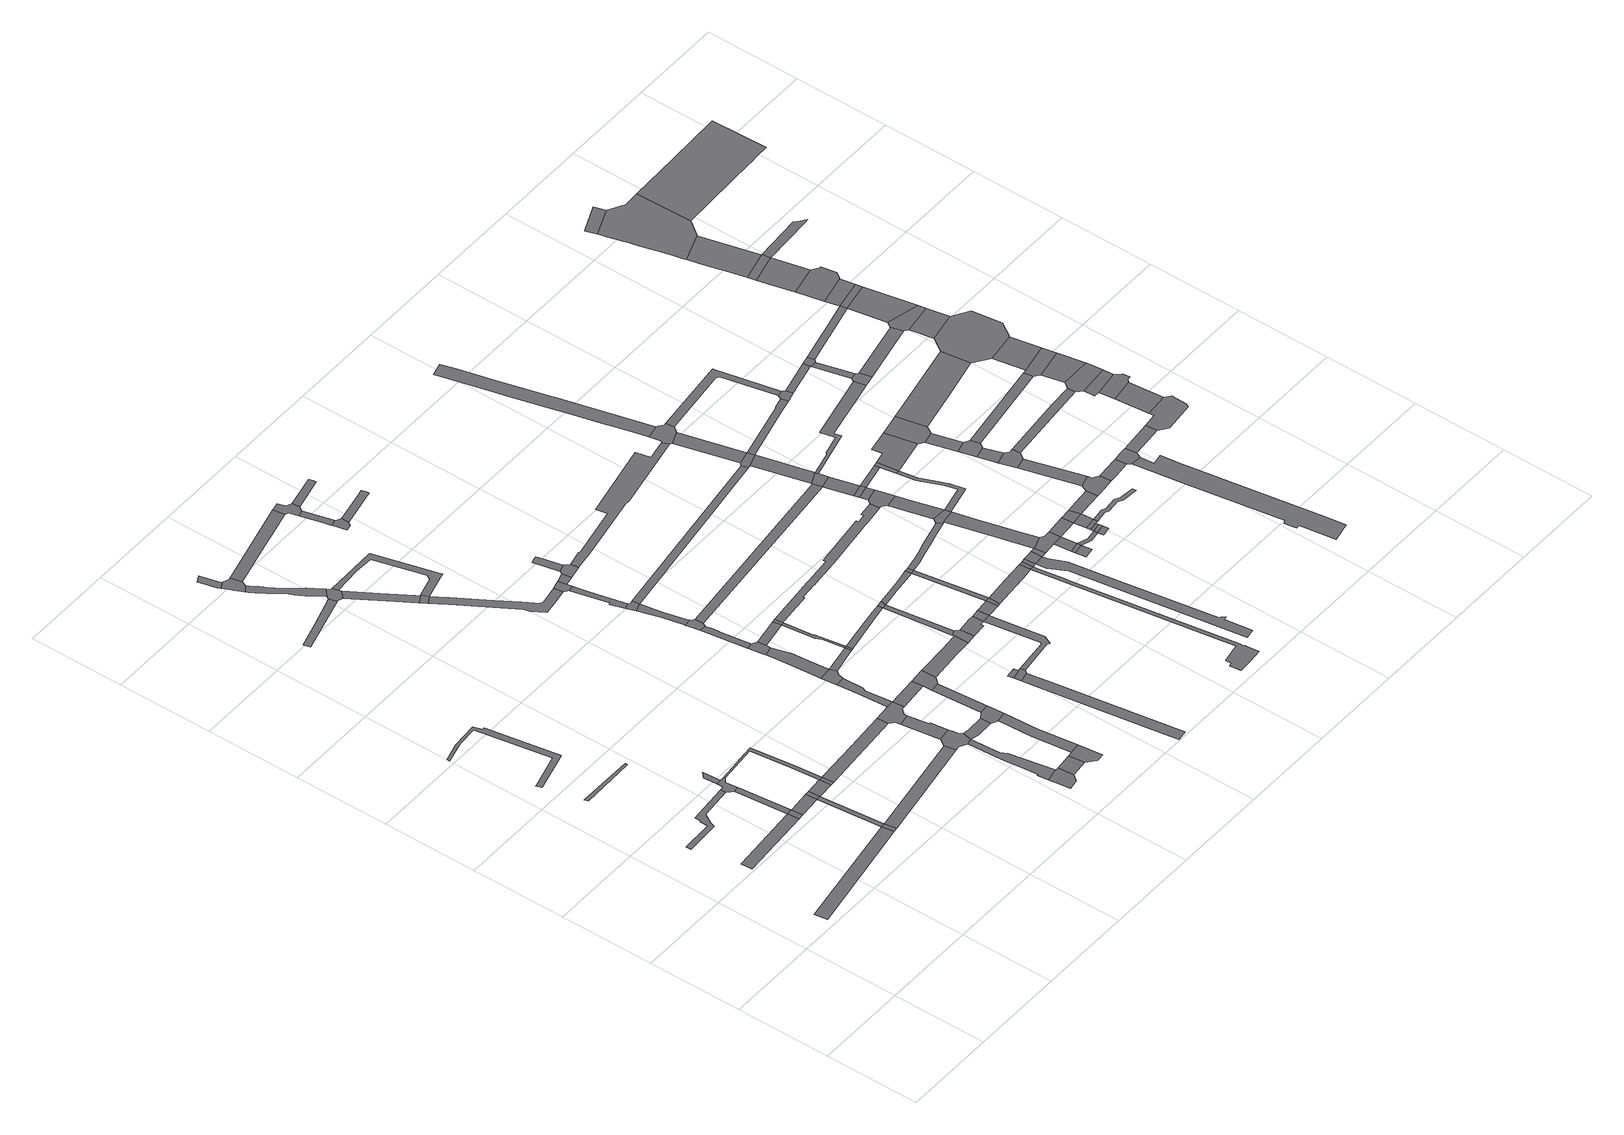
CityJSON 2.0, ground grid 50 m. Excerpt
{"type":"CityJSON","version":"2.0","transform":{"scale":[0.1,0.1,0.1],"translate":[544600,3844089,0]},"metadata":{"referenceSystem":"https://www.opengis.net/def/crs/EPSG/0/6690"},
"CityObjects":{
"road1":{"type":"Road","attributes":{"RoadStructureAttribute.sectionType":"1"},"geometry":[{"type":"MultiSurface","lod":"1","boundaries":[[[0,1,2,3]]]}]},
"road2":{"type":"Road","attributes":{"RoadStructureAttribute.sectionType":"1"},"geometry":[{"type":"MultiSurface","lod":"1","boundaries":[[[4,5,6,7,8,9]]]}]},
"road3":{"type":"Road","attributes":{"RoadStructureAttribute.sectionType":"1"},"geometry":[{"type":"MultiSurface","lod":"1","boundaries":[[[10,11,12,13,14,15,16,17,18,19,20,21,22,23]]]}]},
"road4":{"type":"Road","attributes":{"RoadStructureAttribute.sectionType":"1"},"geometry":[{"type":"MultiSurface","lod":"1","boundaries":[[[24,25,26,27,28,29,30,31,32,33,34,35,36,37,38]]]}]},
"road5":{"type":"Road","attributes":{"RoadStructureAttribute.sectionType":"1"},"geometry":[{"type":"MultiSurface","lod":"1","boundaries":[[[39,40,41,42,43,44]]]}]},
"road6":{"type":"Road","geometry":[{"type":"MultiSurface","lod":"1","boundaries":[[[45,4,9,46]]]}]},
"road7":{"type":"Road","attributes":{"RoadStructureAttribute.sectionType":"1"},"geometry":[{"type":"MultiSurface","lod":"1","boundaries":[[[47,48,4,45]]]}]},
"road8":{"type":"Road","geometry":[{"type":"MultiSurface","lod":"1","boundaries":[[[49,50,51,52,10,23,53,54,48,47,55,56]]]}]},
"road9":{"type":"Road","geometry":[{"type":"MultiSurface","lod":"1","boundaries":[[[57,0,3,58]]]}]},
"road10":{"type":"Road","attributes":{"RoadStructureAttribute.sectionType":"1"},"geometry":[{"type":"MultiSurface","lod":"1","boundaries":[[[59,60,45,46,61,62]]]}]},
"road11":{"type":"Road","geometry":[{"type":"MultiSurface","lod":"1","boundaries":[[[63,64,65,51,50]]]}]},
"road12":{"type":"Road","attributes":{"RoadStructureAttribute.sectionType":"1"},"geometry":[{"type":"MultiSurface","lod":"1","boundaries":[[[66,62,0,57]]]}]},
"road13":{"type":"Road","geometry":[{"type":"MultiSurface","lod":"1","boundaries":[[[67,59,62,66]]]}]},
"road14":{"type":"Road","attributes":{"RoadStructureAttribute.sectionType":"1"},"geometry":[{"type":"MultiSurface","lod":"1","boundaries":[[[68,69,70,49,56,71,72,73,74]]]}]},
"road15":{"type":"Road","attributes":{"RoadStructureAttribute.sectionType":"1"},"geometry":[{"type":"MultiSurface","lod":"1","boundaries":[[[73,75,76,67,66,77,78,79]]]}]},
"road16":{"type":"Road","geometry":[{"type":"MultiSurface","lod":"1","boundaries":[[[74,73,79,80]]]}]},
"road17":{"type":"Road","attributes":{"RoadStructureAttribute.sectionType":"1"},"geometry":[{"type":"MultiSurface","lod":"1","boundaries":[[[81,82,57,58,83]]]}]},
"road18":{"type":"Road","attributes":{"RoadStructureAttribute.sectionType":"1"},"geometry":[{"type":"MultiSurface","lod":"1","boundaries":[[[84,85,86,87,88]]]}]},
"road19":{"type":"Road","attributes":{"RoadStructureAttribute.sectionType":"1"},"geometry":[{"type":"MultiSurface","lod":"1","boundaries":[[[89,90,91,92,74,80,93]]]}]},
"road20":{"type":"Road","attributes":{"RoadStructureAttribute.sectionType":"1"},"geometry":[{"type":"MultiSurface","lod":"1","boundaries":[[[94,95,96,97,98,99]]]}]},
"road21":{"type":"Road","geometry":[{"type":"MultiSurface","lod":"1","boundaries":[[[100,101,99,98,102,103,104,105,106,107]]]}]},
"road22":{"type":"Road","attributes":{"RoadStructureAttribute.sectionType":"1"},"geometry":[{"type":"MultiSurface","lod":"1","boundaries":[[[108,109,110,111,112,113,114,115,116,105,104,117,118,119,120,121,122,123,124,125,126,127,128,129,130,131,132]]]}]},
"road23":{"type":"Road","geometry":[{"type":"MultiSurface","lod":"1","boundaries":[[[133,132,131,84,88,134,135,136,137,138,139]]]}]},
"road24":{"type":"Road","geometry":[{"type":"MultiSurface","lod":"1","boundaries":[[[140,141,142,143,144,145,146,147,148]]]}]},
"road25":{"type":"Road","attributes":{"RoadStructureAttribute.sectionType":"1"},"geometry":[{"type":"MultiSurface","lod":"1","boundaries":[[[149,150,136,135,151,152,153]]]}]},
"road26":{"type":"Road","attributes":{"RoadStructureAttribute.sectionType":"1"},"geometry":[{"type":"MultiSurface","lod":"1","boundaries":[[[154,155,156,157,158,159,160,161,162,142,141]]]}]},
"road27":{"type":"Road","geometry":[{"type":"MultiSurface","lod":"1","boundaries":[[[163,164,165,166,81,83,167,157,156,168]]]}]},
"road28":{"type":"Road","geometry":[{"type":"MultiSurface","lod":"1","boundaries":[[[169,153,152,170,171]]]}]},
"road29":{"type":"Road","attributes":{"RoadStructureAttribute.sectionType":"1"},"geometry":[{"type":"MultiSurface","lod":"1","boundaries":[[[172,173,174,175,166,165]]]}]},
"road30":{"type":"Road","attributes":{"RoadStructureAttribute.sectionType":"1"},"geometry":[{"type":"MultiSurface","lod":"1","boundaries":[[[176,148,147,177]]]}]},
"road31":{"type":"Road","geometry":[{"type":"MultiSurface","lod":"1","boundaries":[[[178,179,180,181,182,89,93,183,175,174,184,185,186]]]}]},
"road32":{"type":"Road","attributes":{"RoadStructureAttribute.sectionType":"1"},"geometry":[{"type":"MultiSurface","lod":"1","boundaries":[[[187,188,189,190,191,139,138,192,193,194,195,196,197,169,171]]]}]},
"road33":{"type":"Road","attributes":{"RoadStructureAttribute.sectionType":"1"},"geometry":[{"type":"MultiSurface","lod":"1","boundaries":[[[198,107,106,199,200,201]]]}]},
"road34":{"type":"Road","attributes":{"RoadStructureAttribute.sectionType":"1"},"geometry":[{"type":"MultiSurface","lod":"1","boundaries":[[[202,168,156,203,204,205]]]}]},
"road35":{"type":"Road","geometry":[{"type":"MultiSurface","lod":"1","boundaries":[[[206,207,176,177,208,209]]]}]},
"road36":{"type":"Road","attributes":{"RoadStructureAttribute.sectionType":"1"},"geometry":[{"type":"MultiSurface","lod":"1","boundaries":[[[210,211,212,213,214,215,171,170,216,217,218,219,220,221,222,223]]]}]},
"road37":{"type":"Road","attributes":{"RoadStructureAttribute.sectionType":"1"},"geometry":[{"type":"MultiSurface","lod":"1","boundaries":[[[224,225,226,227,228,179,178]]]}]},
"road38":{"type":"Road","attributes":{"RoadStructureAttribute.sectionType":"1"},"geometry":[{"type":"MultiSurface","lod":"1","boundaries":[[[229,230,231,232,233,207,206]]]}]},
"road39":{"type":"Road","geometry":[{"type":"MultiSurface","lod":"1","boundaries":[[[234,235,227,226,236,237]]]}]},
"road40":{"type":"Road","attributes":{"RoadStructureAttribute.sectionType":"1"},"geometry":[{"type":"MultiSurface","lod":"1","boundaries":[[[238,178,186,239]]]}]},
"road41":{"type":"Road","geometry":[{"type":"MultiSurface","lod":"1","boundaries":[[[240,241,205,204,231,230]]]}]},
"road42":{"type":"Road","attributes":{"RoadStructureAttribute.sectionType":"1"},"geometry":[{"type":"MultiSurface","lod":"1","boundaries":[[[242,243,244,245,246,247,248,235,234]]]}]},
"road43":{"type":"Road","geometry":[{"type":"MultiSurface","lod":"1","boundaries":[[[249,250,251,252,246,245,253,254]]]}]},
"road44":{"type":"Road","attributes":{"RoadStructureAttribute.sectionType":"1"},"geometry":[{"type":"MultiSurface","lod":"1","boundaries":[[[255,256,257,250,249,258,259,260,261]]]}]},
"road45":{"type":"Road","geometry":[{"type":"MultiSurface","lod":"1","boundaries":[[[262,263,241,240]]]}]},
"road46":{"type":"Road","geometry":[{"type":"MultiSurface","lod":"1","boundaries":[[[264,265,266,267,268,269,255,261,270,271,272]]]}]},
"road47":{"type":"Road","attributes":{"RoadStructureAttribute.sectionType":"1"},"geometry":[{"type":"MultiSurface","lod":"1","boundaries":[[[273,274,275,276,277,278,279,280,281,282,265,264]]]}]},
"road48":{"type":"Road","geometry":[{"type":"MultiSurface","lod":"1","boundaries":[[[283,284,285,280,279,286]]]}]},
"road49":{"type":"Road","attributes":{"RoadStructureAttribute.sectionType":"1"},"geometry":[{"type":"MultiSurface","lod":"1","boundaries":[[[287,288,289,290,291,292,293,285,284]]]}]},
"road50":{"type":"Road","attributes":{"RoadStructureAttribute.sectionType":"1"},"geometry":[{"type":"MultiSurface","lod":"1","boundaries":[[[294,295,234,237,296,297]]]}]},
"road51":{"type":"Road","geometry":[{"type":"MultiSurface","lod":"1","boundaries":[[[298,299,300,301,223,222,290,289,302]]]}]},
"road52":{"type":"Road","geometry":[{"type":"MultiSurface","lod":"1","boundaries":[[[303,238,239,263,262,304]]]}]},
"road53":{"type":"Road","geometry":[{"type":"MultiSurface","lod":"1","boundaries":[[[305,306,307,308,309,310,311,312,313]]]}]},
"road54":{"type":"Road","attributes":{"RoadStructureAttribute.sectionType":"1"},"geometry":[{"type":"MultiSurface","lod":"1","boundaries":[[[314,315,316,317,318,307,306]]]}]},
"road55":{"type":"Road","geometry":[{"type":"MultiSurface","lod":"1","boundaries":[[[319,320,321,322,323,198,201,324,325,316,315,326,327,328]]]}]},
"road56":{"type":"Road","attributes":{"RoadStructureAttribute.sectionType":"1"},"geometry":[{"type":"MultiSurface","lod":"1","boundaries":[[[329,254,253,330]]]}]},
"road57":{"type":"Road","attributes":{"RoadStructureAttribute.sectionType":"1"},"geometry":[{"type":"MultiSurface","lod":"1","boundaries":[[[331,298,302,332]]]}]},
"road58":{"type":"Road","geometry":[{"type":"MultiSurface","lod":"1","boundaries":[[[333,294,297,334]]]}]},
"road59":{"type":"Road","attributes":{"RoadStructureAttribute.sectionType":"1"},"geometry":[{"type":"MultiSurface","lod":"1","boundaries":[[[330,335,336,294,333,337,338,339]]]}]},
"road60":{"type":"Road","geometry":[{"type":"MultiSurface","lod":"1","boundaries":[[[340,341,342,343,331,332,344,345]]]}]},
"road61":{"type":"Road","geometry":[{"type":"MultiSurface","lod":"1","boundaries":[[[346,347,348,349,350,341,340]]]}]},
"road62":{"type":"Road","geometry":[{"type":"MultiSurface","lod":"1","boundaries":[[[351,329,330,339,352]]]}]},
"road63":{"type":"Road","attributes":{"RoadStructureAttribute.sectionType":"1"},"geometry":[{"type":"MultiSurface","lod":"1","boundaries":[[[353,354,355,356,357,358,359,360]]]}]},
"road64":{"type":"Road","geometry":[{"type":"MultiSurface","lod":"1","boundaries":[[[361,362,363,364,328,327]]]}]},
"road65":{"type":"Road","attributes":{"RoadStructureAttribute.sectionType":"1"},"geometry":[{"type":"MultiSurface","lod":"1","boundaries":[[[365,366,367,368,369,370,313,312]]]}]},
"road66":{"type":"Road","attributes":{"RoadStructureAttribute.sectionType":"1"},"geometry":[{"type":"MultiSurface","lod":"1","boundaries":[[[371,372,373,374,375,303,304,376,377]]]}]},
"road67":{"type":"Road","geometry":[{"type":"MultiSurface","lod":"1","boundaries":[[[378,379,380,381]]]}]},
"road68":{"type":"Road","geometry":[{"type":"MultiSurface","lod":"1","boundaries":[[[382,381,380,356,355,383]]]}]},
"road69":{"type":"Road","attributes":{"RoadStructureAttribute.sectionType":"1"},"geometry":[{"type":"MultiSurface","lod":"1","boundaries":[[[384,385,386,387,333,334,388,389,390,391,392,393,394]]]}]},
"road70":{"type":"Road","geometry":[{"type":"MultiSurface","lod":"1","boundaries":[[[395,396,397,371,377,398,399]]]}]},
"road71":{"type":"Road","attributes":{"RoadStructureAttribute.sectionType":"1"},"geometry":[{"type":"MultiSurface","lod":"1","boundaries":[[[400,394,397,396]]]}]},
"road72":{"type":"Road","attributes":{"RoadStructureAttribute.sectionType":"1"},"geometry":[{"type":"MultiSurface","lod":"1","boundaries":[[[401,402,403,404,405,406,407,408,409,382,383]]]}]},
"road73":{"type":"Road","geometry":[{"type":"MultiSurface","lod":"1","boundaries":[[[410,384,394,400]]]}]},
"road74":{"type":"Road","attributes":{"RoadStructureAttribute.sectionType":"1"},"geometry":[{"type":"MultiSurface","lod":"1","boundaries":[[[411,412,399,398,413,414,406]]]}]},
"road75":{"type":"Road","geometry":[{"type":"MultiSurface","lod":"1","boundaries":[[[415,411,406,405]]]}]},
"road76":{"type":"Road","attributes":{"RoadStructureAttribute.sectionType":"1"},"geometry":[{"type":"MultiSurface","lod":"1","boundaries":[[[416,272,271,417]]]}]},
"road77":{"type":"Road","attributes":{"RoadStructureAttribute.sectionType":"1"},"geometry":[{"type":"MultiSurface","lod":"1","boundaries":[[[418,286,279,419]]]}]},
"road78":{"type":"Road","attributes":{"RoadStructureAttribute.sectionType":"1"},"geometry":[{"type":"MultiSurface","lod":"1","boundaries":[[[420,421,422,410,400,423,424,425]]]}]},
"road79":{"type":"Road","attributes":{"RoadStructureAttribute.sectionType":"1"},"geometry":[{"type":"MultiSurface","lod":"1","boundaries":[[[426,427,428,415,405,429]]]}]},
"road80":{"type":"Road","attributes":{"RoadStructureAttribute.sectionType":"1"},"geometry":[{"type":"MultiSurface","lod":"1","boundaries":[[[430,431,432,433,434,435,436,437,438,439,440,441,442,351,352,443,444,445,446,447,448,449,450,451,452,453,454,455,456]]]}]},
"road81":{"type":"Road","geometry":[{"type":"MultiSurface","lod":"1","boundaries":[[[457,426,429,458]]]}]},
"road82":{"type":"Road","attributes":{"RoadStructureAttribute.sectionType":"1"},"geometry":[{"type":"MultiSurface","lod":"1","boundaries":[[[459,460,461,462,463,464,465,345,344,466,467,468,469,470,471]]]}]},
"road83":{"type":"Road","attributes":{"RoadStructureAttribute.sectionType":"1"},"geometry":[{"type":"MultiSurface","lod":"1","boundaries":[[[472,425,426,457]]]}]},
"road84":{"type":"Road","geometry":[{"type":"MultiSurface","lod":"1","boundaries":[[[473,420,425,472]]]}]},
"road85":{"type":"Road","attributes":{"RoadStructureAttribute.sectionType":"1"},"geometry":[{"type":"MultiSurface","lod":"1","boundaries":[[[474,475,476,457,458,477,478,479]]]}]},
"road86":{"type":"Road","geometry":[{"type":"MultiSurface","lod":"1","boundaries":[[[480,481,482,483,484,485,486,487,488,489,490,491,479,492,493,494,495,496,497,498,499,500,501]]]}]},
"road87":{"type":"Road","attributes":{"RoadStructureAttribute.sectionType":"1"},"geometry":[{"type":"MultiSurface","lod":"1","boundaries":[[[502,503,504,505,506,507,508,473,472,509,510,511,512,513,514,515,516]]]}]},
"road88":{"type":"Road","attributes":{"RoadStructureAttribute.sectionType":"1"},"geometry":[{"type":"MultiSurface","lod":"1","boundaries":[[[517,518,519,520,521,522,523,524,525,526,527,528,529,530]]]}]},
"road89":{"type":"Road","geometry":[{"type":"MultiSurface","lod":"1","boundaries":[[[531,474,479,491]]]}]},
"road90":{"type":"Road","attributes":{"RoadStructureAttribute.sectionType":"1"},"geometry":[{"type":"MultiSurface","lod":"1","boundaries":[[[532,531,491,525]]]}]},
"road91":{"type":"Road","geometry":[{"type":"MultiSurface","lod":"1","boundaries":[[[533,534,532,525,524]]]}]},
"road92":{"type":"Road","attributes":{"RoadStructureAttribute.sectionType":"1"},"geometry":[{"type":"MultiSurface","lod":"1","boundaries":[[[535,533,524,536]]]}]},
"road93":{"type":"Road","attributes":{"RoadStructureAttribute.sectionType":"1"},"geometry":[{"type":"MultiSurface","lod":"1","boundaries":[[[537,538,539,540,541,542,543,535,544]]]}]},
"road94":{"type":"Road","geometry":[{"type":"MultiSurface","lod":"1","boundaries":[[[545,546,547,502,516,548,541,540,549,550]]]}]},
"road95":{"type":"Road","geometry":[{"type":"MultiSurface","lod":"1","boundaries":[[[551,552,553,544,535,536,554,555,556]]]}]},
"road96":{"type":"Road","geometry":[{"type":"MultiSurface","lod":"1","boundaries":[[[557,558,559,560,430,456,561,562,563]]]}]},
"road97":{"type":"Road","geometry":[{"type":"MultiSurface","lod":"1","boundaries":[[[564,565,566,567]]]}]},
"road98":{"type":"Road","attributes":{"RoadStructureAttribute.sectionType":"1"},"geometry":[{"type":"MultiSurface","lod":"1","boundaries":[[[568,563,562,569,570,545,550]]]}]},
"road99":{"type":"Road","attributes":{"RoadStructureAttribute.sectionType":"1"},"geometry":[{"type":"MultiSurface","lod":"1","boundaries":[[[571,572,573,559,558]]]}]},
"road100":{"type":"Road","geometry":[{"type":"MultiSurface","lod":"1","boundaries":[[[574,575,567,566]]]}]},
"road101":{"type":"Road","geometry":[{"type":"MultiSurface","lod":"1","boundaries":[[[576,577,573,572]]]}]},
"road102":{"type":"Road","attributes":{"RoadStructureAttribute.sectionType":"1"},"geometry":[{"type":"MultiSurface","lod":"1","boundaries":[[[578,417,577,576]]]}]},
"road103":{"type":"Road","geometry":[{"type":"MultiSurface","lod":"1","boundaries":[[[555,554,575,574]]]}]},
"road104":{"type":"Road","geometry":[{"type":"MultiSurface","lod":"1","boundaries":[[[579,580,416,417,578,581,582,583,584]]]}]},
"road105":{"type":"Road","attributes":{"RoadStructureAttribute.sectionType":"1"},"geometry":[{"type":"MultiSurface","lod":"1","boundaries":[[[585,586,587,588,589,580,579]]]}]},
"road106":{"type":"Road","geometry":[{"type":"MultiSurface","lod":"1","boundaries":[[[590,591,592,593,418,419,594,588,587,595]]]}]},
"road107":{"type":"Road","attributes":{"RoadStructureAttribute.sectionType":"1"},"geometry":[{"type":"MultiSurface","lod":"1","boundaries":[[[596,597,591,590]]]}]},
"road108":{"type":"Road","geometry":[{"type":"MultiSurface","lod":"1","boundaries":[[[598,599,600,601,602,603,471,470,597,596,604,605,606,607]]]}]},
"road109":{"type":"Road","attributes":{"RoadStructureAttribute.sectionType":"1"},"geometry":[{"type":"MultiSurface","lod":"1","boundaries":[[[608,609,610,611,612,613,614,615,616,617,618,619,620,621,622,623,602,601]]]}]},
"road110":{"type":"Road","geometry":[{"type":"MultiSurface","lod":"1","boundaries":[[[624,574,566,625,626,627]]]}]},
"road111":{"type":"Road","attributes":{"RoadStructureAttribute.sectionType":"1"},"geometry":[{"type":"MultiSurface","lod":"1","boundaries":[[[628,629,556,555,630]]]}]},
"road112":{"type":"Road","attributes":{"RoadStructureAttribute.sectionType":"1"},"geometry":[{"type":"MultiSurface","lod":"1","boundaries":[[[631,576,572,632]]]}]},
"road113":{"type":"Road","attributes":{"RoadStructureAttribute.sectionType":"1"},"geometry":[{"type":"MultiSurface","lod":"1","boundaries":[[[633,634,635,636,637,638,639,640,641,642,643,644,645,646,550,549]]]}]},
"road114":{"type":"Road","geometry":[{"type":"MultiSurface","lod":"1","boundaries":[[[647,648,649,626]]]}]},
"road115":{"type":"Road","geometry":[{"type":"MultiSurface","lod":"1","boundaries":[[[650,627,626,649]]]}]},
"road116":{"type":"Road","geometry":[{"type":"MultiSurface","lod":"1","boundaries":[[[651,652,627,650]]]}]},
"road117":{"type":"Road","geometry":[{"type":"MultiSurface","lod":"1","boundaries":[[[653,654,652,651,655]]]}]},
"road118":{"type":"Road","geometry":[{"type":"MultiSurface","lod":"1","boundaries":[[[656,630,654,653]]]}]},
"road119":{"type":"Road","geometry":[{"type":"MultiSurface","lod":"1","boundaries":[[[657,631,632,641,640]]]}]},
"road120":{"type":"Road","geometry":[{"type":"MultiSurface","lod":"1","boundaries":[[[658,628,630,656]]]}]},
"road121":{"type":"Road","attributes":{"RoadStructureAttribute.sectionType":"1"},"geometry":[{"type":"MultiSurface","lod":"1","boundaries":[[[659,660,661,590,595,662,663]]]}]},
"road122":{"type":"Road","attributes":{"RoadStructureAttribute.sectionType":"1"},"geometry":[{"type":"MultiSurface","lod":"1","boundaries":[[[664,665,658,656,666,667]]]}]},
"road123":{"type":"Road","attributes":{"RoadStructureAttribute.sectionType":"1"},"geometry":[{"type":"MultiSurface","lod":"1","boundaries":[[[668,669,670,657,640,671]]]}]},
"road124":{"type":"Road","attributes":{"RoadStructureAttribute.sectionType":"1"},"geometry":[{"type":"MultiSurface","lod":"1","boundaries":[[[672,673,674,607,606,675,676,677,678,679]]]}]},
"road125":{"type":"Road","geometry":[{"type":"MultiSurface","lod":"1","boundaries":[[[680,681,682,683,684,685,686,687,688,689,653,655]]]}]},
"road126":{"type":"Road","attributes":{"RoadStructureAttribute.sectionType":"1"},"geometry":[{"type":"MultiSurface","lod":"1","boundaries":[[[690,691,692,693,694,695,579,584,696,697,698,699]]]}]},
"road127":{"type":"Road","geometry":[{"type":"MultiSurface","lod":"1","boundaries":[[[700,701,702,664,667,703,704,705]]]}]},
"road128":{"type":"Road","attributes":{"RoadStructureAttribute.sectionType":"1"},"geometry":[{"type":"MultiSurface","lod":"1","boundaries":[[[706,707,702,701]]]}]},
"road129":{"type":"Road","attributes":{"RoadStructureAttribute.sectionType":"1"},"geometry":[{"type":"MultiSurface","lod":"1","boundaries":[[[708,709,710,711,712]]]}]},
"road130":{"type":"Road","attributes":{"RoadStructureAttribute.sectionType":"1"},"geometry":[{"type":"MultiSurface","lod":"1","boundaries":[[[713,714,715,716]]]}]},
"road131":{"type":"Road","geometry":[{"type":"MultiSurface","lod":"1","boundaries":[[[717,712,711,707,706,718,719]]]}]},
"road132":{"type":"Road","geometry":[{"type":"MultiSurface","lod":"1","boundaries":[[[716,715,709,708,720,721]]]}]},
"road133":{"type":"Road","geometry":[{"type":"MultiSurface","lod":"1","boundaries":[[[722,668,671,714,713,723]]]}]},
"road134":{"type":"Road","geometry":[{"type":"MultiSurface","lod":"1","boundaries":[[[724,679,678,725,726,659,663,727,728]]]}]},
"road135":{"type":"Road","attributes":{"RoadStructureAttribute.sectionType":"1"},"geometry":[{"type":"MultiSurface","lod":"1","boundaries":[[[729,730,731,705,704,732,733]]]}]},
"road136":{"type":"Road","attributes":{"RoadStructureAttribute.sectionType":"1"},"geometry":[{"type":"MultiSurface","lod":"1","boundaries":[[[734,735,736,737,738,739,740,741,742,743,744,745,746,747]]]}]},
"road137":{"type":"Road","attributes":{"RoadStructureAttribute.sectionType":"1"},"geometry":[{"type":"MultiSurface","lod":"1","boundaries":[[[748,749,728,727,750]]]}]},
"road138":{"type":"Road","geometry":[{"type":"MultiSurface","lod":"1","boundaries":[[[751,752,729,733,734,747,753]]]}]},
"road139":{"type":"Road","geometry":[{"type":"MultiSurface","lod":"1","boundaries":[[[754,755,756,757,758,690,699,759,760]]]}]},
"road140":{"type":"Road","attributes":{"RoadStructureAttribute.sectionType":"1"},"geometry":[{"type":"MultiSurface","lod":"1","boundaries":[[[761,757,756,762]]]}]},
"road141":{"type":"Road","geometry":[{"type":"MultiSurface","lod":"1","boundaries":[[[763,748,750,764,761,762,765,766,767]]]}]},
"road142":{"type":"Road","attributes":{"RoadStructureAttribute.sectionType":"1"},"geometry":[{"type":"MultiSurface","lod":"1","boundaries":[[[768,769,719,718,770,771]]]}]},
"road143":{"type":"Road","attributes":{"RoadStructureAttribute.sectionType":"1"},"geometry":[{"type":"MultiSurface","lod":"1","boundaries":[[[772,721,720,773]]]}]},
"road144":{"type":"Road","attributes":{"RoadStructureAttribute.sectionType":"1"},"geometry":[{"type":"MultiSurface","lod":"1","boundaries":[[[774,722,723,775,776]]]}]},
"road145":{"type":"Road","attributes":{"RoadStructureAttribute.sectionType":"1"},"geometry":[{"type":"MultiSurface","lod":"1","boundaries":[[[777,751,753,778]]]}]},
"road146":{"type":"Road","attributes":{"RoadStructureAttribute.sectionType":"1"},"geometry":[{"type":"MultiSurface","lod":"1","boundaries":[[[779,760,759,780,781]]]}]},
"road147":{"type":"Road","attributes":{"RoadStructureAttribute.sectionType":"1"},"geometry":[{"type":"MultiSurface","lod":"1","boundaries":[[[782,783,763,767,784,785]]]}]},
"road148":{"type":"Road","geometry":[{"type":"MultiSurface","lod":"1","boundaries":[[[786,787,788,777,778,789,790,791,792]]]}]},
"road149":{"type":"Road","attributes":{"RoadStructureAttribute.sectionType":"1"},"geometry":[{"type":"MultiSurface","lod":"1","boundaries":[[[793,794,787,786]]]}]},
"road150":{"type":"Road","attributes":{"RoadStructureAttribute.sectionType":"1"},"geometry":[{"type":"MultiSurface","lod":"1","boundaries":[[[795,796,797,798,799]]]}]},
"road151":{"type":"Road","geometry":[{"type":"MultiSurface","lod":"1","boundaries":[[[800,801,768,771,796,795]]]}]},
"road152":{"type":"Road","geometry":[{"type":"MultiSurface","lod":"1","boundaries":[[[799,798,794,793,802,803,804]]]}]},
"road153":{"type":"Road","geometry":[{"type":"MultiSurface","lod":"1","boundaries":[[[805,806,772,773,807,808]]]}]},
"road154":{"type":"Road","attributes":{"RoadStructureAttribute.sectionType":"1"},"geometry":[{"type":"MultiSurface","lod":"1","boundaries":[[[808,807,801,800]]]}]},
"road155":{"type":"Road","attributes":{"RoadStructureAttribute.sectionType":"1"},"geometry":[{"type":"MultiSurface","lod":"1","boundaries":[[[809,810,811,806,805]]]}]},
"road156":{"type":"Road","geometry":[{"type":"MultiSurface","lod":"1","boundaries":[[[812,813,774,776,810,809,814,815]]]}]},
"road157":{"type":"Road","attributes":{"RoadStructureAttribute.sectionType":"1"},"geometry":[{"type":"MultiSurface","lod":"1","boundaries":[[[816,817,818,819,813,812]]]}]},
"road158":{"type":"Road","geometry":[{"type":"MultiSurface","lod":"1","boundaries":[[[820,779,781,817,816,821]]]}]},
"road159":{"type":"Road","attributes":{"RoadStructureAttribute.sectionType":"1"},"geometry":[{"type":"MultiSurface","lod":"1","boundaries":[[[822,785,823,820,821]]]}]},
"road160":{"type":"Road","geometry":[{"type":"MultiSurface","lod":"1","boundaries":[[[824,782,785,822]]]}]},
"road161":{"type":"Road","attributes":{"RoadStructureAttribute.sectionType":"1"},"geometry":[{"type":"MultiSurface","lod":"1","boundaries":[[[825,826,827,782,824]]]}]},
"road162":{"type":"Road","attributes":{"RoadStructureAttribute.sectionType":"1"},"geometry":[{"type":"MultiSurface","lod":"1","boundaries":[[[828,829,830,831,832,833]]]}]},
"road163":{"type":"Road","geometry":[{"type":"MultiSurface","lod":"1","boundaries":[[[834,833,832,826,825,835,836,837]]]}]},
"road164":{"type":"Road","geometry":[{"type":"MultiSurface","lod":"1","boundaries":[[[838,839,830,829,840]]]}]},
"road165":{"type":"Road","attributes":{"RoadStructureAttribute.sectionType":"1"},"geometry":[{"type":"MultiSurface","lod":"1","boundaries":[[[841,842,843,844,845,839,838]]]}]},
"road166":{"type":"Road","attributes":{"RoadStructureAttribute.sectionType":"1"},"geometry":[{"type":"MultiSurface","lod":"1","boundaries":[[[846,847,848,849,850,851]]]}]},
"road167":{"type":"Road","geometry":[{"type":"MultiSurface","lod":"1","boundaries":[[[852,851,850,853,854,855,856,857,858,859,860,861,862,863,864,865,842,841,866,867,868]]]}]},
"road168":{"type":"Road","attributes":{"RoadStructureAttribute.sectionType":"1"},"geometry":[{"type":"MultiSurface","lod":"1","boundaries":[[[869,870,871,872,840,829]]]}]},
"road169":{"type":"Road","attributes":{"RoadStructureAttribute.sectionType":"1"},"geometry":[{"type":"MultiSurface","lod":"1","boundaries":[[[873,874,868,867,875,876,877,878]]]}]}
},
"vertices":[
[842,719,0],[202,612,0],[214,544,0],[853,656,0],
[653,1106,0],[649,1106,0],[266,1074,0],[270,1013,0],[460,1029,0],[658,1045,0],
[595,1441,0],[410,1424,0],[380,1421,0],[380,1389,0],[372,1386,0],[373,1376,0],[373,1344,0],[363,1344,0],[204,1338,0],[204,1310,0],[387,1319,0],[396,1344,0],[425,1397,0],[597,1413,0],
[336,2145,0],[337,2146,0],[337,2147,0],[269,2532,0],[259,2530,0],[246,2577,0],[103,2566,0],[5,2539,0],[5,2524,0],[121,2553,0],[233,2562,0],[302,2168,0],[111,2115,0],[110,2116,0],[119,2087,0],
[470,1874,0],[471,1881,0],[472,1887,0],[471,1887,0],[170,1889,0],[177,1869,0],
[683,1109,0],[689,1048,0],
[654,1391,0],[625,1386,0],
[668,1481,0],[644,1479,0],[617,1477,0],[619,1444,0],[603,1408,0],[613,1397,0],[647,1456,0],[669,1472,0],
[864,721,0],[875,660,0],
[803,1119,0],[689,1109,0],[805,1058,0],[809,1058,0],
[636,1574,0],[623,1562,0],[611,1551,0],
[831,1060,0],
[826,1121,0],
[924,1277,0],[895,1503,0],[853,1499,0],[876,1493,0],[904,1275,0],[918,1128,0],[938,1130,0],
[917,1128,0],[915,1128,0],[838,1060,0],[840,1060,0],[923,1067,0],
[943,1069,0],
[1435,819,0],[873,723,0],[1446,760,0],
[516,3600,0],[351,3550,0],[209,3509,0],[219,3474,0],[528,3561,0],
[1393,1167,0],[1291,1158,0],[1179,1149,0],[955,1131,0],[1399,1108,0],
[309,4052,0],[282,4156,0],[246,4137,0],[271,4042,0],[278,4026,0],[310,4047,0],
[345,4033,0],[329,4040,0],[293,3993,0],[304,3969,0],[325,3928,0],[358,3953,0],[367,3977,0],[357,4036,0],
[530,3696,0],[510,3726,0],[508,3725,0],[479,3762,0],[445,3806,0],[407,3870,0],[400,3881,0],[389,3901,0],[365,3941,0],[332,3913,0],[340,3900,0],[348,3885,0],[363,3864,0],[366,3860,0],[378,3843,0],[404,3809,0],[418,3790,0],[433,3762,0],[439,3752,0],[446,3739,0],[457,3718,0],[470,3695,0],[478,3683,0],[524,3618,0],[560,3650,0],
[573,3630,0],[529,3562,0],[558,3554,0],[592,3587,0],[589,3596,0],[587,3600,0],[580,3630,0],
[1613,321,0],[1613,324,0],[1543,309,0],[1547,283,0],[1549,270,0],[1560,198,0],[1614,209,0],[1638,241,0],[1631,323,0],
[771,3307,0],[684,3444,0],[688,3352,0],[744,3262,0],[783,3287,0],
[1569,563,0],[1552,596,0],[1540,748,0],[1511,740,0],[1517,618,0],[1523,542,0],[1534,455,0],[1544,369,0],[1535,368,0],
[1536,818,0],[1533,844,0],[1529,869,0],[1459,858,0],[1467,764,0],[1553,800,0],
[789,3289,0],[766,3228,0],[805,3252,0],
[1515,959,0],[1510,959,0],[1490,1071,0],[1428,1058,0],
[1723,334,0],[1733,252,0],
[1522,1177,0],[1482,1175,0],[1477,1175,0],[1453,1172,0],[1426,1170,0],[1424,1086,0],[1491,1091,0],[1513,1116,0],[1529,1117,0],
[895,3277,0],[958,3294,0],[955,3305,0],[865,3634,0],[864,3635,0],[733,3612,0],[835,3608,0],[908,3341,0],[907,3339,0],[896,3318,0],[888,3316,0],
[827,4154,0],[606,4037,0],[736,4069,0],[837,4095,0],
[1589,794,0],[1586,740,0],[1679,743,0],[1677,797,0],
[1805,344,0],[1748,337,0],[1779,212,0],[1821,218,0],
[1088,2820,0],[1073,2828,0],[1026,2902,0],[959,3009,0],[851,3178,0],[824,3222,0],[816,3149,0],[942,2949,0],[996,2863,0],[1004,2831,0],[1045,2767,0],[1121,2779,0],[1195,2792,0],[1187,2839,0],
[1506,1319,0],[1513,1341,0],[1509,1447,0],[1459,1442,0],[1470,1330,0],
[1777,554,0],[1766,733,0],[1712,726,0],[1714,705,0],[1723,550,0],
[1519,1533,0],[1451,1526,0],[1517,1478,0],[1533,1500,0],
[1682,1191,0],[1688,1131,0],
[1759,824,0],[1711,820,0],
[1504,1678,0],[1500,1723,0],[1497,1741,0],[1471,1829,0],[1420,1816,0],[1430,1753,0],[1446,1579,0],
[1437,1912,0],[1406,1905,0],[1410,1879,0],[1414,1853,0],[1470,1854,0],[1464,1898,0],
[1369,2148,0],[1372,2127,0],[1395,1980,0],[1435,1934,0],[1416,2061,0],[1411,2107,0],[1404,2148,0],
[1739,1088,0],[1691,1083,0],
[1392,2227,0],[1355,2223,0],[1358,2206,0],[1363,2183,0],[1366,2162,0],[1368,2155,0],[1408,2157,0],[1412,2166,0],[1412,2211,0],
[1391,2230,0],[1390,2236,0],[1373,2305,0],[1361,2352,0],[1352,2402,0],[1340,2469,0],[1340,2470,0],[1295,2454,0],[1331,2340,0],[1355,2225,0],
[1314,2504,0],[1309,2511,0],[1280,2502,0],[1335,2508,0],
[1283,2629,0],[1265,2706,0],[1248,2780,0],[1219,2774,0],[1219,2770,0],[1265,2581,0],[1255,2578,0],
[1674,1562,0],[1548,1538,0],[1660,1526,0],[1679,1529,0],
[1236,2852,0],[1234,2852,0],[1226,2851,0],[1212,2848,0],[1242,2809,0],
[1767,1199,0],[1769,1122,0],
[945,3887,0],[943,3889,0],[909,3880,0],[913,3863,0],[920,3834,0],[926,3809,0],[958,3816,0],[971,3834,0],[970,3874,0],
[938,3906,0],[901,4048,0],[868,4036,0],[898,3919,0],[902,3906,0],
[903,4115,0],[883,4123,0],[871,4160,0],[870,4165,0],[860,4162,0],[855,4085,0],[856,4084,0],[903,4051,0],[916,4071,0],[913,4111,0],
[1611,1925,0],[1619,1881,0],
[1283,2867,0],[1293,2819,0],
[1685,1564,0],[1690,1532,0],
[1641,1707,0],[1656,1675,0],[1659,1723,0],[1654,1723,0],[1635,1881,0],
[1334,2897,0],[1293,2883,0],[1286,2871,0],[1285,2870,0],[1364,2834,0],[1356,2874,0],
[1332,2902,0],[1305,3017,0],[1302,3030,0],[1283,3026,0],[1263,3021,0],
[1629,1927,0],[1634,1886,0],
[2155,81,0],[2058,686,0],[2038,813,0],[1983,800,0],[1995,727,0],[2098,76,0],[2109,5,0],[2166,14,0],
[1090,4110,0],[1088,4129,0],[1085,4148,0],[1084,4147,0],
[1179,3878,0],[1180,3879,0],[1175,3897,0],[1172,3908,0],[1170,3916,0],[1132,3908,0],
[2035,1219,0],[2026,1218,0],[1939,1209,0],[1930,1209,0],[1782,1200,0],[1940,1136,0],[2036,1144,0],
[2025,877,0],[1972,870,0],[1977,840,0],[2032,853,0],
[2045,854,0],[2048,828,0],
[1981,1613,0],[1967,1611,0],[1935,1606,0],[1771,1579,0],[1716,1537,0],[1719,1537,0],[1728,1538,0],[1774,1547,0],[1935,1579,0],[1983,1586,0],[1985,1586,0],
[2067,1235,0],[2061,1240,0],[2033,1228,0],[2088,1148,0],[2081,1223,0],
[2009,1588,0],
[2242,857,0],[2257,848,0],[2279,895,0],[2242,1125,0],[2235,1177,0],[2191,1173,0],[2194,1152,0],[2237,887,0],[2227,877,0],
[2013,1617,0],
[2187,1233,0],[2160,1231,0],[2167,1155,0],[2166,1171,0],
[2231,1238,0],
[2437,2331,0],[2450,2284,0],
[2337,2658,0],[2349,2624,0],
[2238,1653,0],[2191,1645,0],[2130,1635,0],[2106,1603,0],[2163,1611,0],[2243,1622,0],
[2304,1245,0],[2295,1244,0],[2289,1244,0],[2310,1184,0],
[2491,2046,0],[2411,2036,0],[2414,2021,0],[2410,2021,0],[2365,2015,0],[2365,2017,0],[2363,2028,0],[2361,2028,0],[2069,1988,0],[2071,1975,0],[2068,1974,0],[1931,1960,0],[1915,1959,0],[1646,1887,0],[1823,1905,0],[1823,1914,0],[1917,1923,0],[1918,1923,0],[1932,1924,0],[2073,1939,0],[2082,1940,0],[2338,1975,0],[2367,1979,0],[2370,1979,0],[2415,1985,0],[2419,1985,0],[2497,1996,0],
[2327,1248,0],[2326,1186,0],
[2190,3025,0],[2133,3012,0],[2116,3089,0],[1712,3004,0],[1724,2946,0],[1444,2888,0],[1442,2893,0],[1375,2836,0],[1470,2851,0],[1817,2918,0],[1847,2919,0],[2254,3000,0],[2239,3034,0],
[2263,1626,0],
[2259,1656,0],
[2586,1272,0],[2524,1266,0],[2464,1260,0],[2409,1193,0],[2518,1204,0],[2588,1211,0],
[2779,129,0],[2777,145,0],[2774,145,0],[2772,165,0],[2774,168,0],[2765,223,0],[2635,1041,0],[2635,1044,0],[2633,1064,0],[2611,1188,0],[2611,1192,0],[2608,1213,0],[2591,1191,0],[2742,238,0],[2753,173,0],[2649,154,0],[2652,124,0],[2632,117,0],[2630,117,0],[2638,59,0],[2708,62,0],[2787,71,0],
[2571,1735,0],[2549,1729,0],[2501,1717,0],[2427,1697,0],[2372,1681,0],[2333,1671,0],[2317,1667,0],[2274,1628,0],[2306,1633,0],[2327,1637,0],[2352,1644,0],[2387,1654,0],[2440,1668,0],[2488,1681,0],[2589,1709,0],
[2857,321,0],[2875,324,0],[2862,344,0],[2850,351,0],[2770,853,0],[2730,1111,0],[2689,1199,0],[2686,1221,0],[2630,1216,0],[2639,1156,0],[2685,1069,0],[2826,183,0],[2828,168,0],[2879,176,0],
[2604,1273,0],
[2626,1276,0],
[2683,1281,0],[2666,1280,0],
[2709,1283,0],[2715,1224,0],
[2749,1420,0],[2726,1507,0],[2700,1606,0],[2671,1722,0],[2598,1712,0],[2635,1573,0],[2662,1465,0],[2778,1310,0],
[2587,1761,0],[2583,1754,0],[2575,1742,0],[2594,1711,0],[2669,1726,0],[2662,1756,0],
[2803,1293,0],[2789,1302,0],[2782,1307,0],[2784,1230,0],[2840,1235,0],[2835,1296,0],
[2582,2059,0],[2575,2085,0],[2506,2067,0],[2505,2066,0],[2507,1997,0],[2531,1979,0],[2600,1988,0],
[2805,1063,0],[2860,1072,0],[2853,1128,0],[2798,1117,0],
[2625,1891,0],[2533,1971,0],[2553,1890,0],
[2566,2120,0],[2564,2126,0],[2495,2108,0],
[2851,1150,0],[2795,1139,0],
[2558,2153,0],[2488,2135,0],
[2519,2302,0],
[2503,2366,0],[2436,2336,0],[2510,2339,0],[2507,2347,0],[2507,2350,0],[2506,2351,0],
[2500,2378,0],[2461,2530,0],[2430,2651,0],[2361,2626,0],[2366,2605,0],
[2419,2687,0],[2349,2670,0],[2343,2665,0],[2341,2662,0],[2356,2625,0],[2429,2653,0],
[2332,3021,0],[2266,2993,0],
[2340,3095,0],[2317,3111,0],[2312,3114,0],[2307,3117,0],[2234,3101,0],[2246,3043,0],[2336,3025,0],[2341,3033,0],[2355,3053,0],[2350,3096,0],
[2181,3601,0],[2178,3612,0],[2098,3918,0],[2095,3930,0],[2078,3996,0],[2057,4076,0],[2040,4138,0],[1970,4120,0],[2023,3917,0],[2044,3835,0],[2065,3757,0],[2123,3534,0],[2149,3436,0],[2182,3308,0],[2192,3270,0],[2221,3163,0],
[2908,1130,0],[2906,1110,0],[2963,1118,0],[2961,1138,0],
[2942,1306,0],[2896,1302,0],[2948,1245,0],
[2703,2184,0],[2707,2157,0],
[2812,1760,0],[2831,1765,0],[2812,1847,0],[2805,1862,0],[2792,1893,0],[2758,1979,0],[2755,1985,0],[2741,2077,0],[2721,2072,0],[2733,2002,0],[2738,1977,0],[2773,1892,0],[2791,1854,0],[2806,1790,0],
[2967,1089,0],[3016,1097,0],[3012,1128,0],
[3009,1148,0],
[3007,1163,0],[2959,1154,0],
[3020,1185,0],[2956,1177,0],[3021,1165,0],
[3015,1252,0],
[2724,2189,0],
[2999,1312,0],
[2793,2784,0],[2736,2770,0],[2736,2766,0],[2710,2725,0],[2802,2747,0],
[3147,1326,0],[3064,1318,0],[3045,1255,0],[3153,1265,0],
[2897,2281,0],[2777,2257,0],[2787,2202,0],[2932,2115,0],
[2773,3093,0],[2768,3118,0],[2762,3144,0],[2725,3099,0],[2740,3089,0],[2741,3086,0],[2803,2805,0],[2835,2810,0],
[3088,1175,0],[3108,1165,0],[3176,1171,0],[3203,1156,0],[3288,1149,0],[3286,1170,0],[3209,1176,0],[3181,1192,0],[3112,1185,0],[3091,1195,0],
[3083,2594,0],[3082,2593,0],[2726,2511,0],[2741,2434,0],[2634,2406,0],[2634,2398,0],[2767,2420,0],[2759,2457,0],[3013,2513,0],[3096,2531,0],
[3232,1359,0],[3227,1378,0],[3165,1361,0],[3175,1267,0],[3269,1276,0],[3263,1337,0],
[3143,1680,0],[3080,1662,0],
[3090,1869,0],[3028,1851,0],[3048,1776,0],[3054,1754,0],[3119,1772,0],
[3024,2110,0],[2961,2095,0],[3003,1942,0],[3065,1960,0],
[3144,1754,0],[3165,1714,0],[3161,1756,0],
[3106,1893,0],[3095,1942,0],
[3014,2306,0],[3047,2150,0],
[2840,2806,0],[2800,2800,0],[2793,2785,0],[2857,2761,0],[2847,2799,0],
[3392,1349,0],[3380,1348,0],[3276,1338,0],[3305,1279,0],[3398,1289,0],
[3415,1270,0],[3456,994,0],[3538,498,0],[3521,490,0],[3531,428,0],[3544,430,0],[3551,428,0],[3581,241,0],[3683,264,0],[3666,374,0],[3550,1093,0],[3534,1203,0],[3478,1194,0],[3471,1268,0],
[3038,2844,0],[2848,2798,0],[3041,2807,0],
[3477,1358,0],[3435,1354,0],[3483,1297,0],
[3141,2607,0],[3130,2614,0],[3127,2616,0],[3092,2610,0],[3090,2607,0],[3156,2544,0],[3142,2606,0],
[3045,2805,0],[3078,2803,0],
[3081,2854,0],[3042,2807,0],[3081,2808,0],[3088,2817,0],[3089,2819,0],
[3632,1802,0],[3507,1792,0],[3507,1749,0],[3633,1760,0],
[3591,2019,0],[3599,1970,0],
[3477,2402,0],[3298,2201,0],[3498,2248,0],
[3651,1375,0],[3657,1314,0],
[3464,2676,0],[3323,2580,0],[3481,2614,0],
[3437,2941,0],[3306,2908,0],[3090,2820,0],[3445,2907,0],
[3847,1423,0],[3724,1410,0],[3727,1383,0],[3704,1279,0],[3863,1297,0],[3873,1315,0],[3876,1398,0],
[3830,1608,0],[3705,1589,0],
[3824,1746,0],[3664,1731,0],[3667,1674,0],[3696,1675,0],[3829,1693,0],
[3815,1836,0],[3655,1832,0],
[3842,1621,0],[3862,1623,0],[3858,1663,0],
[3772,2055,0],[3613,2023,0],[3629,1951,0],[3786,1982,0],
[3740,2213,0],[3580,2189,0],[3612,2027,0],
[3684,2505,0],[3526,2477,0],[3791,2295,0],[3771,2454,0],
[3661,2625,0],[3502,2600,0],[3511,2553,0],[3519,2513,0],
[3482,2706,0],[3654,2665,0],
[3599,2938,0],[3446,2904,0],
[3593,2972,0],
[3577,3051,0],[3420,3015,0],[3436,2943,0],
[3504,3363,0],[3499,3381,0],[3343,3342,0],[3359,3279,0],[3387,3157,0],[3544,3193,0],
[3578,3167,0],[3595,3076,0],[3604,3088,0],[3588,3167,0],
[3489,3425,0],[3333,3385,0],[3493,3424,0],
[3412,3731,0],[3260,3675,0],[3275,3615,0],[3293,3541,0],[3306,3489,0],
[3289,4180,0],[3278,4217,0],[3130,4151,0],[3136,4133,0],[3147,4095,0],[3296,4157,0],
[3382,4109,0],[3155,4069,0],[3158,4058,0],[3176,3995,0],[3180,3981,0],[3189,3951,0],[3190,3948,0],[3193,3936,0],[3195,3929,0],[3201,3905,0],[3215,3849,0],[3222,3821,0],[3242,3746,0],[3256,3688,0],[3453,3787,0],[3472,3813,0],[3464,4112,0],
[3774,3398,0],[3799,3400,0],[3773,3421,0],[3746,3442,0],
[4050,4135,0],[3747,4122,0],[3940,3832,0],[3942,3832,0],[3988,3834,0],[4061,3837,0]
]}
